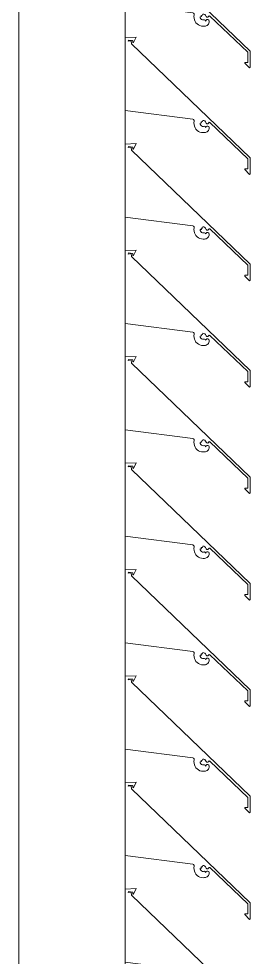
# Model space of a CAD drawing. Header units: millimetres. Extents: x -220592 to 404889, y -217665 to 38245.
# Drawn here: x -715.83 to -714.42, y -1206.33 to -1200.6 of the extents above; entities that cross this region are included whole.
import ezdxf

# ---------------------------------------------------------------- set-up
doc = ezdxf.new("R2010")
doc.units = ezdxf.units.MM
doc.linetypes.add('XKITLINE00', pattern=[0])
doc.layers.add('Part', color=7, linetype='Continuous', lineweight=0)

# ---------------------------------------------------------------- blocks, each defined once
blk = doc.blocks.new('*A15150')
at = {"layer": 'Part', "color": 7, "linetype": 'XKITLINE00', "lineweight": 0}
for p, q in [((95.275304, 212.26533), (95.275304, 198.465444)), ((95.925304, 212.26533), (95.925304, 198.465444))]:
    blk.add_line(p, q, dxfattribs=at)
blk = doc.blocks.new('*A15155')
at = {"layer": 'Part', "color": 7, "linetype": 'XKITLINE00', "lineweight": 0}
for p, q in [((95.925304, 209.015326), (95.992799, 209.01794)), ((95.947029, 209.000196), (95.944993, 208.993623)), ((95.944993, 208.993623), (95.962009, 208.996527)), ((95.972012, 208.997056), (95.947029, 209.000196)), ((95.962009, 208.996527), (95.964906, 208.977984)), ((95.964906, 208.977984), (96.690028, 208.281738)), ((95.972141, 208.984865), (95.972012, 208.997056)), ((95.977264, 208.984453), (95.972141, 208.984865)), ((95.992799, 209.01794), (95.977264, 208.984453)), ((96.339112, 208.516618), (95.925304, 208.569622)), ((96.344187, 208.514428), (96.339112, 208.516618)), ((96.347324, 208.509876), (96.344187, 208.514428)), ((96.347563, 208.504354), (96.347324, 208.509876)), ((96.400093, 208.50932), (96.397771, 208.50193)), ((96.406765, 208.508898), (96.400093, 208.50932)), ((96.412841, 208.506108), (96.406765, 208.508898)), ((96.417508, 208.501322), (96.412841, 208.506108)), ((96.346077, 208.49422), (96.347563, 208.504354)), ((96.346452, 208.483984), (96.346077, 208.49422)), ((96.348675, 208.473985), (96.346452, 208.483984)), ((96.352673, 208.464555), (96.348675, 208.473985)), ((96.358313, 208.456005), (96.352673, 208.464555)), ((96.365409, 208.448618), (96.358313, 208.456005)), ((96.373725, 208.44264), (96.365409, 208.448618)), ((96.391775, 208.493926), (96.38407, 208.49282)), ((96.38407, 208.49282), (96.384639, 208.486336)), ((96.384639, 208.486336), (96.387441, 208.480462)), ((96.387441, 208.480462), (96.392123, 208.47594)), ((96.397771, 208.50193), (96.390606, 208.500986)), ((96.390606, 208.500986), (96.391775, 208.493926)), ((96.392123, 208.47594), (96.398091, 208.473342)), ((96.398091, 208.473342), (96.404591, 208.472998)), ((96.404591, 208.472998), (96.410509, 208.473903)), ((96.410509, 208.473903), (96.41532, 208.471496)), ((96.41532, 208.471496), (96.41735, 208.466515)), ((96.41735, 208.466515), (96.420292, 208.471987)), ((96.420622, 208.493748), (96.417508, 208.501322)), ((96.420292, 208.471987), (96.425448, 208.475205)), ((96.424805, 208.489591), (96.420622, 208.493748)), ((96.430699, 208.489385), (96.424805, 208.489591)), ((96.425448, 208.475205), (96.431526, 208.475193)), ((96.434325, 208.448153), (96.430653, 208.44371)), ((96.435163, 208.493239), (96.430699, 208.489385)), ((96.431526, 208.475193), (96.43667, 208.471956)), ((96.437079, 208.453216), (96.434325, 208.448153)), ((96.438818, 208.497866), (96.435163, 208.493239)), ((96.43667, 208.471956), (96.43931, 208.466482)), ((96.438814, 208.458712), (96.437079, 208.453216)), ((96.43931, 208.466482), (96.438814, 208.458712)), ((96.443977, 208.496774), (96.438818, 208.497866)), ((96.674993, 208.275371), (96.443977, 208.496774)), ((96.382988, 208.438267), (96.373725, 208.44264)), ((96.392889, 208.435644), (96.382988, 208.438267)), ((96.403102, 208.434859), (96.392889, 208.435644)), ((96.409901, 208.434957), (96.403102, 208.434859)), ((96.415629, 208.435593), (96.409901, 208.434957)), ((96.42113, 208.437312), (96.415629, 208.435593)), ((96.4262, 208.440052), (96.42113, 208.437312)), ((96.430653, 208.44371), (96.4262, 208.440052)), ((96.690028, 208.281738), (96.689475, 208.182587)), ((96.67465, 208.214025), (96.674993, 208.275371)), ((96.656145, 208.209007), (96.65723, 208.213928)), ((96.684794, 208.180119), (96.656145, 208.209007)), ((96.65723, 208.213928), (96.67465, 208.214025)), ((96.689475, 208.182587), (96.684794, 208.180119))]:
    blk.add_line(p, q, dxfattribs=at)
blk = doc.blocks.new('*A15156')
at = {"layer": 'Part', "color": 7, "linetype": 'XKITLINE00', "lineweight": 0}
for p, q in [((95.925304, 208.365326), (95.992799, 208.36794)), ((95.947029, 208.350196), (95.944993, 208.343623)), ((95.944993, 208.343623), (95.962009, 208.346527)), ((95.972012, 208.347056), (95.947029, 208.350196)), ((95.962009, 208.346527), (95.964906, 208.327984)), ((95.972141, 208.334865), (95.972012, 208.347056)), ((95.977264, 208.334453), (95.972141, 208.334865)), ((95.992799, 208.36794), (95.977264, 208.334453)), ((95.964906, 208.327984), (96.690028, 207.631738)), ((96.339112, 207.866618), (95.925304, 207.919622)), ((96.344187, 207.864428), (96.339112, 207.866618)), ((96.347324, 207.859876), (96.344187, 207.864428)), ((96.346077, 207.84422), (96.347563, 207.854354)), ((96.346452, 207.833984), (96.346077, 207.84422)), ((96.348675, 207.823985), (96.346452, 207.833984)), ((96.347563, 207.854354), (96.347324, 207.859876)), ((96.352673, 207.814555), (96.348675, 207.823985)), ((96.391775, 207.843926), (96.38407, 207.84282)), ((96.38407, 207.84282), (96.384639, 207.836336)), ((96.384639, 207.836336), (96.387441, 207.830462)), ((96.387441, 207.830462), (96.392123, 207.82594)), ((96.397771, 207.85193), (96.390606, 207.850986)), ((96.390606, 207.850986), (96.391775, 207.843926)), ((96.392123, 207.82594), (96.398091, 207.823342)), ((96.400093, 207.85932), (96.397771, 207.85193)), ((96.398091, 207.823342), (96.404591, 207.822998)), ((96.406765, 207.858898), (96.400093, 207.85932)), ((96.404591, 207.822998), (96.410509, 207.823903)), ((96.412841, 207.856108), (96.406765, 207.858898)), ((96.410509, 207.823903), (96.41532, 207.821496)), ((96.417508, 207.851322), (96.412841, 207.856108)), ((96.41532, 207.821496), (96.41735, 207.816515)), ((96.41735, 207.816515), (96.420292, 207.821987)), ((96.420622, 207.843748), (96.417508, 207.851322)), ((96.420292, 207.821987), (96.425448, 207.825205)), ((96.424805, 207.839591), (96.420622, 207.843748)), ((96.430699, 207.839385), (96.424805, 207.839591)), ((96.425448, 207.825205), (96.431526, 207.825193)), ((96.435163, 207.843239), (96.430699, 207.839385)), ((96.431526, 207.825193), (96.43667, 207.821956)), ((96.438818, 207.847866), (96.435163, 207.843239)), ((96.43667, 207.821956), (96.43931, 207.816482)), ((96.443977, 207.846774), (96.438818, 207.847866)), ((96.674993, 207.625371), (96.443977, 207.846774)), ((96.358313, 207.806005), (96.352673, 207.814555)), ((96.365409, 207.798618), (96.358313, 207.806005)), ((96.373725, 207.79264), (96.365409, 207.798618)), ((96.382988, 207.788267), (96.373725, 207.79264)), ((96.392889, 207.785644), (96.382988, 207.788267)), ((96.403102, 207.784859), (96.392889, 207.785644)), ((96.409901, 207.784957), (96.403102, 207.784859)), ((96.415629, 207.785593), (96.409901, 207.784957)), ((96.42113, 207.787312), (96.415629, 207.785593)), ((96.4262, 207.790052), (96.42113, 207.787312)), ((96.430653, 207.79371), (96.4262, 207.790052)), ((96.434325, 207.798153), (96.430653, 207.79371)), ((96.437079, 207.803216), (96.434325, 207.798153)), ((96.438814, 207.808712), (96.437079, 207.803216)), ((96.43931, 207.816482), (96.438814, 207.808712)), ((96.67465, 207.564025), (96.674993, 207.625371)), ((96.690028, 207.631738), (96.689475, 207.532587)), ((96.656145, 207.559007), (96.65723, 207.563928)), ((96.684794, 207.530119), (96.656145, 207.559007)), ((96.65723, 207.563928), (96.67465, 207.564025)), ((96.689475, 207.532587), (96.684794, 207.530119))]:
    blk.add_line(p, q, dxfattribs=at)
blk = doc.blocks.new('*A15157')
at = {"layer": 'Part', "color": 7, "linetype": 'XKITLINE00', "lineweight": 0}
for p, q in [((95.925304, 207.715326), (95.992799, 207.71794)), ((95.992799, 207.71794), (95.977264, 207.684453)), ((95.947029, 207.700196), (95.944993, 207.693623)), ((95.944993, 207.693623), (95.962009, 207.696527)), ((95.972012, 207.697056), (95.947029, 207.700196)), ((95.962009, 207.696527), (95.964906, 207.677984)), ((95.964906, 207.677984), (96.690028, 206.981738)), ((95.972141, 207.684865), (95.972012, 207.697056)), ((95.977264, 207.684453), (95.972141, 207.684865)), ((96.339112, 207.216618), (95.925304, 207.269622)), ((96.344187, 207.214428), (96.339112, 207.216618)), ((96.347324, 207.209876), (96.344187, 207.214428)), ((96.346077, 207.19422), (96.347563, 207.204354)), ((96.346452, 207.183984), (96.346077, 207.19422)), ((96.347563, 207.204354), (96.347324, 207.209876)), ((96.391775, 207.193926), (96.38407, 207.19282)), ((96.38407, 207.19282), (96.384639, 207.186336)), ((96.397771, 207.20193), (96.390606, 207.200986)), ((96.390606, 207.200986), (96.391775, 207.193926)), ((96.400093, 207.20932), (96.397771, 207.20193)), ((96.406765, 207.208898), (96.400093, 207.20932)), ((96.412841, 207.206108), (96.406765, 207.208898)), ((96.417508, 207.201322), (96.412841, 207.206108)), ((96.420622, 207.193748), (96.417508, 207.201322)), ((96.424805, 207.189591), (96.420622, 207.193748)), ((96.430699, 207.189385), (96.424805, 207.189591)), ((96.435163, 207.193239), (96.430699, 207.189385)), ((96.438818, 207.197866), (96.435163, 207.193239)), ((96.443977, 207.196774), (96.438818, 207.197866)), ((96.674993, 206.975371), (96.443977, 207.196774)), ((96.348675, 207.173985), (96.346452, 207.183984)), ((96.352673, 207.164555), (96.348675, 207.173985)), ((96.358313, 207.156005), (96.352673, 207.164555)), ((96.365409, 207.148618), (96.358313, 207.156005)), ((96.373725, 207.14264), (96.365409, 207.148618)), ((96.382988, 207.138267), (96.373725, 207.14264)), ((96.392889, 207.135644), (96.382988, 207.138267)), ((96.384639, 207.186336), (96.387441, 207.180462)), ((96.387441, 207.180462), (96.392123, 207.17594)), ((96.392123, 207.17594), (96.398091, 207.173342)), ((96.403102, 207.134859), (96.392889, 207.135644)), ((96.398091, 207.173342), (96.404591, 207.172998)), ((96.409901, 207.134957), (96.403102, 207.134859)), ((96.404591, 207.172998), (96.410509, 207.173903)), ((96.415629, 207.135593), (96.409901, 207.134957)), ((96.410509, 207.173903), (96.41532, 207.171496)), ((96.41532, 207.171496), (96.41735, 207.166515)), ((96.42113, 207.137312), (96.415629, 207.135593)), ((96.41735, 207.166515), (96.420292, 207.171987)), ((96.420292, 207.171987), (96.425448, 207.175205)), ((96.4262, 207.140052), (96.42113, 207.137312)), ((96.425448, 207.175205), (96.431526, 207.175193)), ((96.430653, 207.14371), (96.4262, 207.140052)), ((96.434325, 207.148153), (96.430653, 207.14371)), ((96.431526, 207.175193), (96.43667, 207.171956)), ((96.437079, 207.153216), (96.434325, 207.148153)), ((96.43667, 207.171956), (96.43931, 207.166482)), ((96.438814, 207.158712), (96.437079, 207.153216)), ((96.43931, 207.166482), (96.438814, 207.158712)), ((96.67465, 206.914025), (96.674993, 206.975371)), ((96.690028, 206.981738), (96.689475, 206.882587)), ((96.656145, 206.909007), (96.65723, 206.913928)), ((96.684794, 206.880119), (96.656145, 206.909007)), ((96.65723, 206.913928), (96.67465, 206.914025)), ((96.689475, 206.882587), (96.684794, 206.880119))]:
    blk.add_line(p, q, dxfattribs=at)
blk = doc.blocks.new('*A15158')
at = {"layer": 'Part', "color": 7, "linetype": 'XKITLINE00', "lineweight": 0}
for p, q in [((95.925304, 207.065326), (95.992799, 207.06794)), ((95.947029, 207.050196), (95.944993, 207.043623)), ((95.944993, 207.043623), (95.962009, 207.046527)), ((95.972012, 207.047056), (95.947029, 207.050196)), ((95.962009, 207.046527), (95.964906, 207.027984)), ((95.964906, 207.027984), (96.690028, 206.331738)), ((95.972141, 207.034865), (95.972012, 207.047056)), ((95.977264, 207.034453), (95.972141, 207.034865)), ((95.992799, 207.06794), (95.977264, 207.034453)), ((96.339112, 206.566618), (95.925304, 206.619622)), ((96.344187, 206.564428), (96.339112, 206.566618)), ((96.347324, 206.559876), (96.344187, 206.564428)), ((96.347563, 206.554354), (96.347324, 206.559876)), ((96.400093, 206.55932), (96.397771, 206.55193)), ((96.406765, 206.558898), (96.400093, 206.55932)), ((96.412841, 206.556108), (96.406765, 206.558898)), ((96.346077, 206.54422), (96.347563, 206.554354)), ((96.346452, 206.533984), (96.346077, 206.54422)), ((96.348675, 206.523985), (96.346452, 206.533984)), ((96.352673, 206.514555), (96.348675, 206.523985)), ((96.358313, 206.506005), (96.352673, 206.514555)), ((96.365409, 206.498618), (96.358313, 206.506005)), ((96.391775, 206.543926), (96.38407, 206.54282)), ((96.38407, 206.54282), (96.384639, 206.536336)), ((96.384639, 206.536336), (96.387441, 206.530462)), ((96.387441, 206.530462), (96.392123, 206.52594)), ((96.397771, 206.55193), (96.390606, 206.550986)), ((96.390606, 206.550986), (96.391775, 206.543926)), ((96.392123, 206.52594), (96.398091, 206.523342)), ((96.398091, 206.523342), (96.404591, 206.522998)), ((96.404591, 206.522998), (96.410509, 206.523903)), ((96.410509, 206.523903), (96.41532, 206.521496)), ((96.417508, 206.551322), (96.412841, 206.556108)), ((96.41532, 206.521496), (96.41735, 206.516515)), ((96.41735, 206.516515), (96.420292, 206.521987)), ((96.420622, 206.543748), (96.417508, 206.551322)), ((96.420292, 206.521987), (96.425448, 206.525205)), ((96.424805, 206.539591), (96.420622, 206.543748)), ((96.430699, 206.539385), (96.424805, 206.539591)), ((96.425448, 206.525205), (96.431526, 206.525193)), ((96.435163, 206.543239), (96.430699, 206.539385)), ((96.431526, 206.525193), (96.43667, 206.521956)), ((96.437079, 206.503216), (96.434325, 206.498153)), ((96.438818, 206.547866), (96.435163, 206.543239)), ((96.43667, 206.521956), (96.43931, 206.516482)), ((96.438814, 206.508712), (96.437079, 206.503216)), ((96.43931, 206.516482), (96.438814, 206.508712)), ((96.443977, 206.546774), (96.438818, 206.547866)), ((96.674993, 206.325371), (96.443977, 206.546774)), ((96.373725, 206.49264), (96.365409, 206.498618)), ((96.382988, 206.488267), (96.373725, 206.49264)), ((96.392889, 206.485644), (96.382988, 206.488267)), ((96.403102, 206.484859), (96.392889, 206.485644)), ((96.409901, 206.484957), (96.403102, 206.484859)), ((96.415629, 206.485593), (96.409901, 206.484957)), ((96.42113, 206.487312), (96.415629, 206.485593)), ((96.4262, 206.490052), (96.42113, 206.487312)), ((96.430653, 206.49371), (96.4262, 206.490052)), ((96.434325, 206.498153), (96.430653, 206.49371)), ((96.690028, 206.331738), (96.689475, 206.232587)), ((96.67465, 206.264025), (96.674993, 206.325371)), ((96.656145, 206.259007), (96.65723, 206.263928)), ((96.684794, 206.230119), (96.656145, 206.259007)), ((96.65723, 206.263928), (96.67465, 206.264025)), ((96.689475, 206.232587), (96.684794, 206.230119))]:
    blk.add_line(p, q, dxfattribs=at)
blk = doc.blocks.new('*A15159')
at = {"layer": 'Part', "color": 7, "linetype": 'XKITLINE00', "lineweight": 0}
for p, q in [((95.925304, 206.415326), (95.992799, 206.41794)), ((95.947029, 206.400196), (95.944993, 206.393623)), ((95.944993, 206.393623), (95.962009, 206.396527)), ((95.972012, 206.397056), (95.947029, 206.400196)), ((95.962009, 206.396527), (95.964906, 206.377984)), ((95.972141, 206.384865), (95.972012, 206.397056)), ((95.977264, 206.384453), (95.972141, 206.384865)), ((95.992799, 206.41794), (95.977264, 206.384453)), ((95.964906, 206.377984), (96.690028, 205.681738)), ((96.339112, 205.916618), (95.925304, 205.969622)), ((96.344187, 205.914428), (96.339112, 205.916618)), ((96.347324, 205.909876), (96.344187, 205.914428)), ((96.346077, 205.89422), (96.347563, 205.904354)), ((96.346452, 205.883984), (96.346077, 205.89422)), ((96.348675, 205.873985), (96.346452, 205.883984)), ((96.347563, 205.904354), (96.347324, 205.909876)), ((96.352673, 205.864555), (96.348675, 205.873985)), ((96.391775, 205.893926), (96.38407, 205.89282)), ((96.38407, 205.89282), (96.384639, 205.886336)), ((96.384639, 205.886336), (96.387441, 205.880462)), ((96.387441, 205.880462), (96.392123, 205.87594)), ((96.397771, 205.90193), (96.390606, 205.900986)), ((96.390606, 205.900986), (96.391775, 205.893926)), ((96.392123, 205.87594), (96.398091, 205.873342)), ((96.400093, 205.90932), (96.397771, 205.90193)), ((96.398091, 205.873342), (96.404591, 205.872998)), ((96.406765, 205.908898), (96.400093, 205.90932)), ((96.404591, 205.872998), (96.410509, 205.873903)), ((96.412841, 205.906108), (96.406765, 205.908898)), ((96.410509, 205.873903), (96.41532, 205.871496)), ((96.417508, 205.901322), (96.412841, 205.906108)), ((96.41532, 205.871496), (96.41735, 205.866515)), ((96.41735, 205.866515), (96.420292, 205.871987)), ((96.420622, 205.893748), (96.417508, 205.901322)), ((96.420292, 205.871987), (96.425448, 205.875205)), ((96.424805, 205.889591), (96.420622, 205.893748)), ((96.430699, 205.889385), (96.424805, 205.889591)), ((96.425448, 205.875205), (96.431526, 205.875193)), ((96.435163, 205.893239), (96.430699, 205.889385)), ((96.431526, 205.875193), (96.43667, 205.871956)), ((96.438818, 205.897866), (96.435163, 205.893239)), ((96.43667, 205.871956), (96.43931, 205.866482)), ((96.443977, 205.896774), (96.438818, 205.897866)), ((96.674993, 205.675371), (96.443977, 205.896774)), ((96.358313, 205.856005), (96.352673, 205.864555)), ((96.365409, 205.848618), (96.358313, 205.856005)), ((96.373725, 205.84264), (96.365409, 205.848618)), ((96.382988, 205.838267), (96.373725, 205.84264)), ((96.392889, 205.835644), (96.382988, 205.838267)), ((96.403102, 205.834859), (96.392889, 205.835644)), ((96.409901, 205.834957), (96.403102, 205.834859)), ((96.415629, 205.835593), (96.409901, 205.834957)), ((96.42113, 205.837312), (96.415629, 205.835593)), ((96.4262, 205.840052), (96.42113, 205.837312)), ((96.430653, 205.84371), (96.4262, 205.840052)), ((96.434325, 205.848153), (96.430653, 205.84371)), ((96.437079, 205.853216), (96.434325, 205.848153)), ((96.438814, 205.858712), (96.437079, 205.853216)), ((96.43931, 205.866482), (96.438814, 205.858712)), ((96.67465, 205.614025), (96.674993, 205.675371)), ((96.690028, 205.681738), (96.689475, 205.582587)), ((96.656145, 205.609007), (96.65723, 205.613928)), ((96.684794, 205.580119), (96.656145, 205.609007)), ((96.65723, 205.613928), (96.67465, 205.614025)), ((96.689475, 205.582587), (96.684794, 205.580119))]:
    blk.add_line(p, q, dxfattribs=at)
blk = doc.blocks.new('*A15160')
at = {"layer": 'Part', "color": 7, "linetype": 'XKITLINE00', "lineweight": 0}
for p, q in [((95.925304, 205.765326), (95.992799, 205.76794)), ((95.992799, 205.76794), (95.977264, 205.734453)), ((95.947029, 205.750196), (95.944993, 205.743623)), ((95.944993, 205.743623), (95.962009, 205.746527)), ((95.972012, 205.747056), (95.947029, 205.750196)), ((95.962009, 205.746527), (95.964906, 205.727984)), ((95.964906, 205.727984), (96.690028, 205.031738)), ((95.972141, 205.734865), (95.972012, 205.747056)), ((95.977264, 205.734453), (95.972141, 205.734865)), ((96.339112, 205.266618), (95.925304, 205.319622)), ((96.344187, 205.264428), (96.339112, 205.266618)), ((96.347324, 205.259876), (96.344187, 205.264428)), ((96.346077, 205.24422), (96.347563, 205.254354)), ((96.346452, 205.233984), (96.346077, 205.24422)), ((96.347563, 205.254354), (96.347324, 205.259876)), ((96.391775, 205.243926), (96.38407, 205.24282)), ((96.38407, 205.24282), (96.384639, 205.236336)), ((96.397771, 205.25193), (96.390606, 205.250986)), ((96.390606, 205.250986), (96.391775, 205.243926)), ((96.400093, 205.25932), (96.397771, 205.25193)), ((96.406765, 205.258898), (96.400093, 205.25932)), ((96.412841, 205.256108), (96.406765, 205.258898)), ((96.417508, 205.251322), (96.412841, 205.256108)), ((96.420622, 205.243748), (96.417508, 205.251322)), ((96.424805, 205.239591), (96.420622, 205.243748)), ((96.430699, 205.239385), (96.424805, 205.239591)), ((96.435163, 205.243239), (96.430699, 205.239385)), ((96.438818, 205.247866), (96.435163, 205.243239)), ((96.443977, 205.246774), (96.438818, 205.247866)), ((96.674993, 205.025371), (96.443977, 205.246774)), ((96.348675, 205.223985), (96.346452, 205.233984)), ((96.352673, 205.214555), (96.348675, 205.223985)), ((96.358313, 205.206005), (96.352673, 205.214555)), ((96.365409, 205.198618), (96.358313, 205.206005)), ((96.373725, 205.19264), (96.365409, 205.198618)), ((96.382988, 205.188267), (96.373725, 205.19264)), ((96.392889, 205.185644), (96.382988, 205.188267)), ((96.384639, 205.236336), (96.387441, 205.230462)), ((96.387441, 205.230462), (96.392123, 205.22594)), ((96.392123, 205.22594), (96.398091, 205.223342)), ((96.403102, 205.184859), (96.392889, 205.185644)), ((96.398091, 205.223342), (96.404591, 205.222998)), ((96.409901, 205.184957), (96.403102, 205.184859)), ((96.404591, 205.222998), (96.410509, 205.223903)), ((96.415629, 205.185593), (96.409901, 205.184957)), ((96.410509, 205.223903), (96.41532, 205.221496)), ((96.41532, 205.221496), (96.41735, 205.216515)), ((96.42113, 205.187312), (96.415629, 205.185593)), ((96.41735, 205.216515), (96.420292, 205.221987)), ((96.420292, 205.221987), (96.425448, 205.225205)), ((96.4262, 205.190052), (96.42113, 205.187312)), ((96.425448, 205.225205), (96.431526, 205.225193)), ((96.430653, 205.19371), (96.4262, 205.190052)), ((96.434325, 205.198153), (96.430653, 205.19371)), ((96.431526, 205.225193), (96.43667, 205.221956)), ((96.437079, 205.203216), (96.434325, 205.198153)), ((96.43667, 205.221956), (96.43931, 205.216482)), ((96.438814, 205.208712), (96.437079, 205.203216)), ((96.43931, 205.216482), (96.438814, 205.208712)), ((96.67465, 204.964025), (96.674993, 205.025371)), ((96.690028, 205.031738), (96.689475, 204.932587)), ((96.656145, 204.959007), (96.65723, 204.963928)), ((96.684794, 204.930119), (96.656145, 204.959007)), ((96.65723, 204.963928), (96.67465, 204.964025)), ((96.689475, 204.932587), (96.684794, 204.930119))]:
    blk.add_line(p, q, dxfattribs=at)
blk = doc.blocks.new('*A15161')
at = {"layer": 'Part', "color": 7, "linetype": 'XKITLINE00', "lineweight": 0}
for p, q in [((95.925304, 205.115326), (95.992799, 205.11794)), ((95.947029, 205.100196), (95.944993, 205.093623)), ((95.944993, 205.093623), (95.962009, 205.096527)), ((95.972012, 205.097056), (95.947029, 205.100196)), ((95.962009, 205.096527), (95.964906, 205.077984)), ((95.964906, 205.077984), (96.690028, 204.381738)), ((95.972141, 205.084865), (95.972012, 205.097056)), ((95.977264, 205.084453), (95.972141, 205.084865)), ((95.992799, 205.11794), (95.977264, 205.084453)), ((96.339112, 204.616618), (95.925304, 204.669622)), ((96.344187, 204.614428), (96.339112, 204.616618)), ((96.347324, 204.609876), (96.344187, 204.614428)), ((96.347563, 204.604354), (96.347324, 204.609876)), ((96.400093, 204.60932), (96.397771, 204.60193)), ((96.406765, 204.608898), (96.400093, 204.60932)), ((96.412841, 204.606108), (96.406765, 204.608898)), ((96.346077, 204.59422), (96.347563, 204.604354)), ((96.346452, 204.583984), (96.346077, 204.59422)), ((96.348675, 204.573985), (96.346452, 204.583984)), ((96.352673, 204.564555), (96.348675, 204.573985)), ((96.358313, 204.556005), (96.352673, 204.564555)), ((96.365409, 204.548618), (96.358313, 204.556005)), ((96.391775, 204.593926), (96.38407, 204.59282)), ((96.38407, 204.59282), (96.384639, 204.586336)), ((96.384639, 204.586336), (96.387441, 204.580462)), ((96.387441, 204.580462), (96.392123, 204.57594)), ((96.397771, 204.60193), (96.390606, 204.600986)), ((96.390606, 204.600986), (96.391775, 204.593926)), ((96.392123, 204.57594), (96.398091, 204.573342)), ((96.398091, 204.573342), (96.404591, 204.572998)), ((96.404591, 204.572998), (96.410509, 204.573903)), ((96.410509, 204.573903), (96.41532, 204.571496)), ((96.417508, 204.601322), (96.412841, 204.606108)), ((96.41532, 204.571496), (96.41735, 204.566515)), ((96.41735, 204.566515), (96.420292, 204.571987)), ((96.420622, 204.593748), (96.417508, 204.601322)), ((96.420292, 204.571987), (96.425448, 204.575205)), ((96.424805, 204.589591), (96.420622, 204.593748)), ((96.430699, 204.589385), (96.424805, 204.589591)), ((96.425448, 204.575205), (96.431526, 204.575193)), ((96.435163, 204.593239), (96.430699, 204.589385)), ((96.431526, 204.575193), (96.43667, 204.571956)), ((96.437079, 204.553216), (96.434325, 204.548153)), ((96.438818, 204.597866), (96.435163, 204.593239)), ((96.43667, 204.571956), (96.43931, 204.566482)), ((96.438814, 204.558712), (96.437079, 204.553216)), ((96.43931, 204.566482), (96.438814, 204.558712)), ((96.443977, 204.596774), (96.438818, 204.597866)), ((96.674993, 204.375371), (96.443977, 204.596774)), ((96.373725, 204.54264), (96.365409, 204.548618)), ((96.382988, 204.538267), (96.373725, 204.54264)), ((96.392889, 204.535644), (96.382988, 204.538267)), ((96.403102, 204.534859), (96.392889, 204.535644)), ((96.409901, 204.534957), (96.403102, 204.534859)), ((96.415629, 204.535593), (96.409901, 204.534957)), ((96.42113, 204.537312), (96.415629, 204.535593)), ((96.4262, 204.540052), (96.42113, 204.537312)), ((96.430653, 204.54371), (96.4262, 204.540052)), ((96.434325, 204.548153), (96.430653, 204.54371)), ((96.690028, 204.381738), (96.689475, 204.282587)), ((96.67465, 204.314025), (96.674993, 204.375371)), ((96.656145, 204.309007), (96.65723, 204.313928)), ((96.684794, 204.280119), (96.656145, 204.309007)), ((96.65723, 204.313928), (96.67465, 204.314025)), ((96.689475, 204.282587), (96.684794, 204.280119))]:
    blk.add_line(p, q, dxfattribs=at)
blk = doc.blocks.new('*A15162')
at = {"layer": 'Part', "color": 7, "linetype": 'XKITLINE00', "lineweight": 0}
for p, q in [((95.925304, 204.465326), (95.992799, 204.46794)), ((95.947029, 204.450196), (95.944993, 204.443623)), ((95.944993, 204.443623), (95.962009, 204.446527)), ((95.972012, 204.447056), (95.947029, 204.450196)), ((95.962009, 204.446527), (95.964906, 204.427984)), ((95.972141, 204.434865), (95.972012, 204.447056)), ((95.992799, 204.46794), (95.977264, 204.434453)), ((95.964906, 204.427984), (96.690028, 203.731738)), ((95.977264, 204.434453), (95.972141, 204.434865)), ((96.339112, 203.966618), (95.925304, 204.019622)), ((96.344187, 203.964428), (96.339112, 203.966618)), ((96.347324, 203.959876), (96.344187, 203.964428)), ((96.346077, 203.94422), (96.347563, 203.954354)), ((96.346452, 203.933984), (96.346077, 203.94422)), ((96.348675, 203.923985), (96.346452, 203.933984)), ((96.347563, 203.954354), (96.347324, 203.959876)), ((96.352673, 203.914555), (96.348675, 203.923985)), ((96.391775, 203.943926), (96.38407, 203.94282)), ((96.38407, 203.94282), (96.384639, 203.936336)), ((96.384639, 203.936336), (96.387441, 203.930462)), ((96.387441, 203.930462), (96.392123, 203.92594)), ((96.397771, 203.95193), (96.390606, 203.950986)), ((96.390606, 203.950986), (96.391775, 203.943926)), ((96.392123, 203.92594), (96.398091, 203.923342)), ((96.400093, 203.95932), (96.397771, 203.95193)), ((96.398091, 203.923342), (96.404591, 203.922998)), ((96.406765, 203.958898), (96.400093, 203.95932)), ((96.404591, 203.922998), (96.410509, 203.923903)), ((96.412841, 203.956108), (96.406765, 203.958898)), ((96.410509, 203.923903), (96.41532, 203.921496)), ((96.417508, 203.951322), (96.412841, 203.956108)), ((96.41532, 203.921496), (96.41735, 203.916515)), ((96.41735, 203.916515), (96.420292, 203.921987)), ((96.420622, 203.943748), (96.417508, 203.951322)), ((96.420292, 203.921987), (96.425448, 203.925205)), ((96.424805, 203.939591), (96.420622, 203.943748)), ((96.430699, 203.939385), (96.424805, 203.939591)), ((96.425448, 203.925205), (96.431526, 203.925193)), ((96.435163, 203.943239), (96.430699, 203.939385)), ((96.431526, 203.925193), (96.43667, 203.921956)), ((96.438818, 203.947866), (96.435163, 203.943239)), ((96.43667, 203.921956), (96.43931, 203.916482)), ((96.443977, 203.946774), (96.438818, 203.947866)), ((96.674993, 203.725371), (96.443977, 203.946774)), ((96.358313, 203.906005), (96.352673, 203.914555)), ((96.365409, 203.898618), (96.358313, 203.906005)), ((96.373725, 203.89264), (96.365409, 203.898618)), ((96.382988, 203.888267), (96.373725, 203.89264)), ((96.392889, 203.885644), (96.382988, 203.888267)), ((96.403102, 203.884859), (96.392889, 203.885644)), ((96.409901, 203.884957), (96.403102, 203.884859)), ((96.415629, 203.885593), (96.409901, 203.884957)), ((96.42113, 203.887312), (96.415629, 203.885593)), ((96.4262, 203.890052), (96.42113, 203.887312)), ((96.430653, 203.89371), (96.4262, 203.890052)), ((96.434325, 203.898153), (96.430653, 203.89371)), ((96.437079, 203.903216), (96.434325, 203.898153)), ((96.438814, 203.908712), (96.437079, 203.903216)), ((96.43931, 203.916482), (96.438814, 203.908712)), ((96.67465, 203.664025), (96.674993, 203.725371)), ((96.690028, 203.731738), (96.689475, 203.632587)), ((96.656145, 203.659007), (96.65723, 203.663928)), ((96.684794, 203.630119), (96.656145, 203.659007)), ((96.65723, 203.663928), (96.67465, 203.664025)), ((96.689475, 203.632587), (96.684794, 203.630119))]:
    blk.add_line(p, q, dxfattribs=at)
blk = doc.blocks.new('*A15163')
at = {"layer": 'Part', "color": 7, "linetype": 'XKITLINE00', "lineweight": 0}
for p, q in [((95.925304, 203.815326), (95.992799, 203.81794)), ((95.992799, 203.81794), (95.977264, 203.784453)), ((95.947029, 203.800196), (95.944993, 203.793623)), ((95.944993, 203.793623), (95.962009, 203.796527)), ((95.972012, 203.797056), (95.947029, 203.800196)), ((95.962009, 203.796527), (95.964906, 203.777984)), ((95.964906, 203.777984), (96.690028, 203.081738)), ((95.972141, 203.784865), (95.972012, 203.797056)), ((95.977264, 203.784453), (95.972141, 203.784865)), ((96.339112, 203.316618), (95.925304, 203.369622)), ((96.344187, 203.314428), (96.339112, 203.316618)), ((96.347324, 203.309876), (96.344187, 203.314428)), ((96.346077, 203.29422), (96.347563, 203.304354)), ((96.346452, 203.283984), (96.346077, 203.29422)), ((96.347563, 203.304354), (96.347324, 203.309876)), ((96.391775, 203.293926), (96.38407, 203.29282)), ((96.38407, 203.29282), (96.384639, 203.286336)), ((96.397771, 203.30193), (96.390606, 203.300986)), ((96.390606, 203.300986), (96.391775, 203.293926)), ((96.400093, 203.30932), (96.397771, 203.30193)), ((96.406765, 203.308898), (96.400093, 203.30932)), ((96.412841, 203.306108), (96.406765, 203.308898)), ((96.417508, 203.301322), (96.412841, 203.306108)), ((96.420622, 203.293748), (96.417508, 203.301322)), ((96.424805, 203.289591), (96.420622, 203.293748)), ((96.435163, 203.293239), (96.430699, 203.289385)), ((96.438818, 203.297866), (96.435163, 203.293239)), ((96.443977, 203.296774), (96.438818, 203.297866)), ((96.674993, 203.075371), (96.443977, 203.296774)), ((96.348675, 203.273985), (96.346452, 203.283984)), ((96.352673, 203.264555), (96.348675, 203.273985)), ((96.358313, 203.256005), (96.352673, 203.264555)), ((96.365409, 203.248618), (96.358313, 203.256005)), ((96.373725, 203.24264), (96.365409, 203.248618)), ((96.382988, 203.238267), (96.373725, 203.24264)), ((96.392889, 203.235644), (96.382988, 203.238267)), ((96.384639, 203.286336), (96.387441, 203.280462)), ((96.387441, 203.280462), (96.392123, 203.27594)), ((96.392123, 203.27594), (96.398091, 203.273342)), ((96.403102, 203.234859), (96.392889, 203.235644)), ((96.398091, 203.273342), (96.404591, 203.272998)), ((96.409901, 203.234957), (96.403102, 203.234859)), ((96.404591, 203.272998), (96.410509, 203.273903)), ((96.415629, 203.235593), (96.409901, 203.234957)), ((96.410509, 203.273903), (96.41532, 203.271496)), ((96.41532, 203.271496), (96.41735, 203.266515)), ((96.42113, 203.237312), (96.415629, 203.235593)), ((96.41735, 203.266515), (96.420292, 203.271987)), ((96.420292, 203.271987), (96.425448, 203.275205)), ((96.4262, 203.240052), (96.42113, 203.237312)), ((96.430699, 203.289385), (96.424805, 203.289591)), ((96.425448, 203.275205), (96.431526, 203.275193)), ((96.430653, 203.24371), (96.4262, 203.240052)), ((96.434325, 203.248153), (96.430653, 203.24371)), ((96.431526, 203.275193), (96.43667, 203.271956)), ((96.437079, 203.253216), (96.434325, 203.248153)), ((96.43667, 203.271956), (96.43931, 203.266482)), ((96.438814, 203.258712), (96.437079, 203.253216)), ((96.43931, 203.266482), (96.438814, 203.258712)), ((96.67465, 203.014025), (96.674993, 203.075371)), ((96.690028, 203.081738), (96.689475, 202.982587)), ((96.656145, 203.009007), (96.65723, 203.013928)), ((96.684794, 202.980119), (96.656145, 203.009007)), ((96.65723, 203.013928), (96.67465, 203.014025)), ((96.689475, 202.982587), (96.684794, 202.980119))]:
    blk.add_line(p, q, dxfattribs=at)
blk = doc.blocks.new('*A15164')
at = {"layer": 'Part', "color": 7, "linetype": 'XKITLINE00', "lineweight": 0}
for p, q in [((95.925304, 203.165326), (95.992799, 203.16794)), ((95.947029, 203.150196), (95.944993, 203.143623)), ((95.944993, 203.143623), (95.962009, 203.146527)), ((95.972012, 203.147056), (95.947029, 203.150196)), ((95.962009, 203.146527), (95.964906, 203.127984)), ((95.964906, 203.127984), (96.690028, 202.431738)), ((95.972141, 203.134865), (95.972012, 203.147056)), ((95.977264, 203.134453), (95.972141, 203.134865)), ((95.992799, 203.16794), (95.977264, 203.134453)), ((96.339112, 202.666618), (95.925304, 202.719622)), ((96.344187, 202.664428), (96.339112, 202.666618)), ((96.347324, 202.659876), (96.344187, 202.664428)), ((96.347563, 202.654354), (96.347324, 202.659876)), ((96.346077, 202.64422), (96.347563, 202.654354)), ((96.346452, 202.633984), (96.346077, 202.64422)), ((96.348675, 202.623985), (96.346452, 202.633984)), ((96.352673, 202.614555), (96.348675, 202.623985)), ((96.358313, 202.606005), (96.352673, 202.614555)), ((96.365409, 202.598618), (96.358313, 202.606005)), ((96.391775, 202.643926), (96.38407, 202.64282)), ((96.38407, 202.64282), (96.384639, 202.636336)), ((96.384639, 202.636336), (96.387441, 202.630462)), ((96.387441, 202.630462), (96.392123, 202.62594)), ((96.397771, 202.65193), (96.390606, 202.650986)), ((96.390606, 202.650986), (96.391775, 202.643926)), ((96.392123, 202.62594), (96.398091, 202.623342)), ((96.400093, 202.65932), (96.397771, 202.65193)), ((96.398091, 202.623342), (96.404591, 202.622998)), ((96.406765, 202.658898), (96.400093, 202.65932)), ((96.404591, 202.622998), (96.410509, 202.623903)), ((96.412841, 202.656108), (96.406765, 202.658898)), ((96.410509, 202.623903), (96.41532, 202.621496)), ((96.417508, 202.651322), (96.412841, 202.656108)), ((96.41532, 202.621496), (96.41735, 202.616515)), ((96.41735, 202.616515), (96.420292, 202.621987)), ((96.420622, 202.643748), (96.417508, 202.651322)), ((96.420292, 202.621987), (96.425448, 202.625205)), ((96.424805, 202.639591), (96.420622, 202.643748)), ((96.430699, 202.639385), (96.424805, 202.639591)), ((96.425448, 202.625205), (96.431526, 202.625193)), ((96.435163, 202.643239), (96.430699, 202.639385)), ((96.431526, 202.625193), (96.43667, 202.621956)), ((96.437079, 202.603216), (96.434325, 202.598153)), ((96.438818, 202.647866), (96.435163, 202.643239)), ((96.43667, 202.621956), (96.43931, 202.616482)), ((96.438814, 202.608712), (96.437079, 202.603216)), ((96.43931, 202.616482), (96.438814, 202.608712)), ((96.443977, 202.646774), (96.438818, 202.647866)), ((96.674993, 202.425371), (96.443977, 202.646774)), ((96.373725, 202.59264), (96.365409, 202.598618)), ((96.382988, 202.588267), (96.373725, 202.59264)), ((96.392889, 202.585644), (96.382988, 202.588267)), ((96.403102, 202.584859), (96.392889, 202.585644)), ((96.409901, 202.584957), (96.403102, 202.584859)), ((96.415629, 202.585593), (96.409901, 202.584957)), ((96.42113, 202.587312), (96.415629, 202.585593)), ((96.4262, 202.590052), (96.42113, 202.587312)), ((96.430653, 202.59371), (96.4262, 202.590052)), ((96.434325, 202.598153), (96.430653, 202.59371)), ((96.690028, 202.431738), (96.689475, 202.332587)), ((96.67465, 202.364025), (96.674993, 202.425371)), ((96.656145, 202.359007), (96.65723, 202.363928)), ((96.684794, 202.330119), (96.656145, 202.359007)), ((96.65723, 202.363928), (96.67465, 202.364025)), ((96.689475, 202.332587), (96.684794, 202.330119))]:
    blk.add_line(p, q, dxfattribs=at)

msp = doc.modelspace()

# ---------------------------------------------------------------- block references
at = {"color": 7, "lineweight": 0}
for name in ['*A15150', '*A15155', '*A15156', '*A15157', '*A15158', '*A15159', '*A15160', '*A15161', '*A15162', '*A15163', '*A15164']:
    msp.add_blockref(name, (-811.109, -1409.08), dxfattribs=at)

doc.saveas('drawing.dxf')
